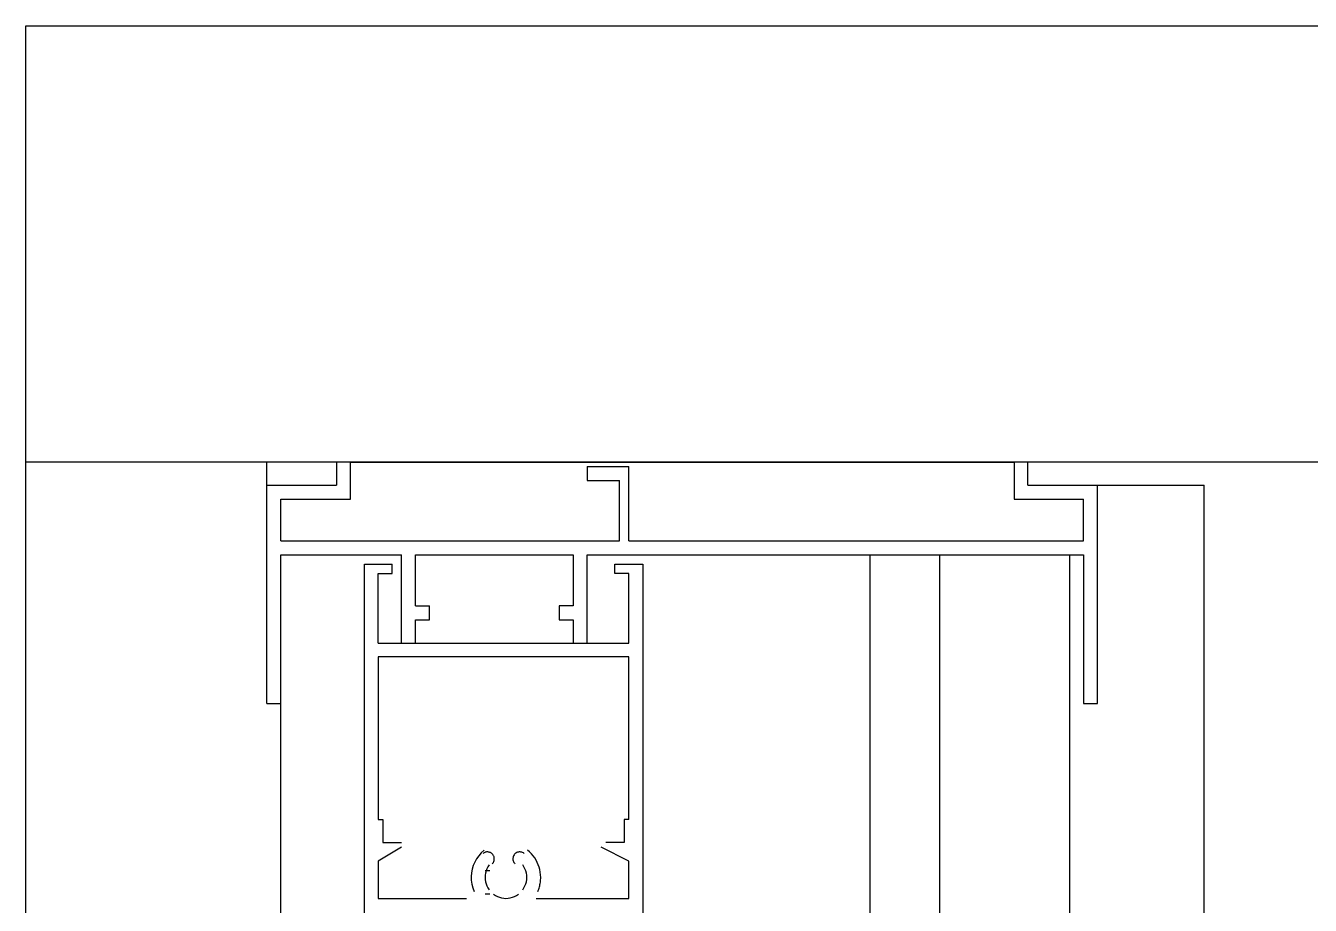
# Model space of a CAD drawing. Header units: millimetres. Extents: x 7649 to 34105, y 3983 to 25377.
# Drawn here: x 8281.8 to 8428.3, y 15760.1 to 15860.4 of the extents above; entities that cross this region are included whole.
import ezdxf

# ---------------------------------------------------------------- set-up
doc = ezdxf.new("R2010")
doc.units = ezdxf.units.MM

msp = doc.modelspace()

# ---------------------------------------------------------------- linework, layer by layer
at = {"layer": 'GEOMETRY', "color": 7}
for p, q in [((8281.81111, 13426.72222), (8281.81111, 15810.61806)), ((8309.32778, 15807.97222), (8309.32778, 15810.61806)), ((8318.85278, 15810.61806), (8317.26528, 15810.61806)), ((8317.26528, 15810.61806), (8317.26528, 15807.97222)), ((8318.85278, 15806.38472), (8318.85278, 15810.61806)), ((8318.85278, 15810.61806), (8394.52361, 15810.61806)), ((8345.84028, 15810.08889), (8345.84028, 15808.50139)), ((8345.84028, 15810.08889), (8350.60278, 15810.08889)), ((8350.60278, 15801.62222), (8350.60278, 15810.08889)), ((8396.11111, 15810.61806), (8394.52361, 15810.61806)), ((8394.52361, 15810.61806), (8394.52361, 15806.38472)), ((8396.11111, 15807.97222), (8396.11111, 15810.61806)), ((8309.32778, 15807.97222), (8317.26528, 15807.97222)), ((8309.32778, 15783.10139), (8309.32778, 15807.97222)), ((8345.84028, 15808.50139), (8349.54444, 15808.50139)), ((8349.54444, 15801.62222), (8349.54444, 15808.50139)), ((8396.11111, 15807.97222), (8404.04861, 15807.97222)), ((8404.04861, 15807.97222), (8416.21944, 15807.97222)), ((8404.04861, 15783.10139), (8404.04861, 15807.97222)), ((8416.21944, 13429.36806), (8416.21944, 15807.97222)), ((8310.91528, 15806.38472), (8318.85278, 15806.38472)), ((8310.91528, 15801.62222), (8310.91528, 15806.38472)), ((8394.52361, 15806.38472), (8402.46111, 15806.38472)), ((8402.46111, 15801.62222), (8402.46111, 15806.38472)), ((8310.91528, 15801.62222), (8349.54444, 15801.62222)), ((8350.60278, 15801.62222), (8402.46111, 15801.62222)), ((8310.91528, 15783.10139), (8310.91528, 15800.03472)), ((8310.91528, 15800.03472), (8324.67361, 15800.03472)), ((8310.91528, 13437.30556), (8310.91528, 15800.03472)), ((8324.67361, 15789.98056), (8324.67361, 15800.03472)), ((8326.26111, 15794.21389), (8326.26111, 15800.03472)), ((8326.26111, 15800.03472), (8344.25278, 15800.03472)), ((8344.25278, 15800.03472), (8344.25278, 15794.21389)), ((8345.84028, 15800.03472), (8402.46111, 15800.03472)), ((8345.84028, 15789.98056), (8345.84028, 15800.03472)), ((8378.11944, 14648.03889), (8378.11944, 15800.03472)), ((8386.05694, 14648.03889), (8386.05694, 15800.03472)), ((8400.87361, 13437.30556), (8400.87361, 15800.03472)), ((8402.46111, 15800.03472), (8402.46111, 15783.10139)), ((8320.44028, 15740.23889), (8320.44028, 15798.97639)), ((8320.44028, 15798.97639), (8323.61528, 15798.97639)), ((8322.02778, 15789.98056), (8322.02778, 15797.91806)), ((8322.02778, 15797.91806), (8323.61528, 15797.91806)), ((8323.61528, 15797.91806), (8323.61528, 15798.97639)), ((8349.01528, 15798.97639), (8352.19028, 15798.97639)), ((8349.01528, 15797.91806), (8349.01528, 15798.97639)), ((8350.60278, 15797.91806), (8349.01528, 15797.91806)), ((8350.60278, 15789.98056), (8350.60278, 15797.91806)), ((8352.19028, 15798.97639), (8352.19028, 15740.23889)), ((8326.26111, 15794.21389), (8327.84861, 15794.21389)), ((8327.84861, 15792.62639), (8327.84861, 15794.21389)), ((8344.25278, 15794.21389), (8342.66528, 15794.21389)), ((8342.66528, 15794.21389), (8342.66528, 15792.62639)), ((8326.26111, 15789.98056), (8326.26111, 15792.62639)), ((8326.26111, 15792.62639), (8327.84861, 15792.62639)), ((8342.66528, 15792.62639), (8344.25278, 15792.62639)), ((8344.25278, 15792.62639), (8344.25278, 15789.98056)), ((8322.02778, 15789.98056), (8350.60278, 15789.98056)), ((8324.67361, 15789.98056), (8326.26111, 15789.98056)), ((8344.25278, 15789.98056), (8345.84028, 15789.98056)), ((8350.60278, 15788.39306), (8322.02778, 15788.39306)), ((8322.02778, 15788.39306), (8322.02778, 15769.87222)), ((8350.60278, 15769.87222), (8350.60278, 15788.39306)), ((8309.32778, 15783.10139), (8310.91528, 15783.10139)), ((8402.46111, 15783.10139), (8404.04861, 15783.10139)), ((8322.02778, 15769.87222), (8322.55694, 15769.87222)), ((8322.55694, 15769.87222), (8322.55694, 15767.22639)), ((8350.60278, 15769.87222), (8350.07361, 15769.87222)), ((8350.07361, 15769.87222), (8350.07361, 15767.22639)), ((8322.55694, 15767.22639), (8324.67361, 15767.22639)), ((8350.07361, 15767.22639), (8347.95694, 15767.22639)), ((8324.67361, 15766.69722), (8322.02778, 15765.10972)), ((8333.48189, 15765.73882), (8333.22974, 15765.38612)), ((8333.77475, 15766.06541), (8333.48189, 15765.73882)), ((8334.10738, 15766.36212), (8333.77475, 15766.06541)), ((8334.03005, 15766.03947), (8333.9687, 15765.9952)), ((8334.09458, 15766.0773), (8334.03005, 15766.03947)), ((8334.16179, 15766.10863), (8334.09458, 15766.0773)), ((8334.2312, 15766.13341), (8334.16179, 15766.10863)), ((8334.30233, 15766.15159), (8334.2312, 15766.13341)), ((8334.3747, 15766.16311), (8334.30233, 15766.15159)), ((8334.44783, 15766.16791), (8334.3747, 15766.16311)), ((8334.52122, 15766.16595), (8334.44783, 15766.16791)), ((8334.5944, 15766.15716), (8334.52122, 15766.16595)), ((8334.66688, 15766.1415), (8334.5944, 15766.15716)), ((8334.73818, 15766.11891), (8334.66688, 15766.1415)), ((8334.80782, 15766.08934), (8334.73818, 15766.11891)), ((8334.87434, 15766.05329), (8334.80782, 15766.08934)), ((8334.93643, 15766.01159), (8334.87434, 15766.05329)), ((8334.99383, 15765.96465), (8334.93643, 15766.01159)), ((8335.04629, 15765.91288), (8334.99383, 15765.96465)), ((8335.09355, 15765.85669), (8335.04629, 15765.91288)), ((8335.13535, 15765.7965), (8335.09355, 15765.85669)), ((8335.17143, 15765.73271), (8335.13535, 15765.7965)), ((8335.20152, 15765.66575), (8335.17143, 15765.73271)), ((8335.22538, 15765.59601), (8335.20152, 15765.66575)), ((8335.24274, 15765.52392), (8335.22538, 15765.59601)), ((8335.25335, 15765.44988), (8335.24274, 15765.52392)), ((8335.25694, 15765.37431), (8335.25335, 15765.44988)), ((8337.37659, 15765.44333), (8337.37415, 15765.34496)), ((8337.39119, 15765.54095), (8337.37659, 15765.44333)), ((8337.41802, 15765.63659), (8337.39119, 15765.54095)), ((8337.45711, 15765.72905), (8337.41802, 15765.63659)), ((8337.50851, 15765.8171), (8337.45711, 15765.72905)), ((8337.57225, 15765.89956), (8337.50851, 15765.8171)), ((8337.64615, 15765.97306), (8337.57225, 15765.89956)), ((8337.72714, 15766.03499), (8337.64615, 15765.97306)), ((8337.81403, 15766.08526), (8337.72714, 15766.03499)), ((8337.90559, 15766.12376), (8337.81403, 15766.08526)), ((8338.00064, 15766.15038), (8337.90559, 15766.12376)), ((8338.09795, 15766.16502), (8338.00064, 15766.15038)), ((8338.19633, 15766.16756), (8338.09795, 15766.16502)), ((8338.29455, 15766.15791), (8338.19633, 15766.16756)), ((8338.39143, 15766.13595), (8338.29455, 15766.15791)), ((8338.48574, 15766.10158), (8338.39143, 15766.13595)), ((8338.57629, 15766.0547), (8338.48574, 15766.10158)), ((8338.66186, 15765.9952), (8338.57629, 15766.0547)), ((8339.28039, 15766.16594), (8339.05234, 15766.36212)), ((8339.49146, 15765.95464), (8339.28039, 15766.16594)), ((8339.685, 15765.72935), (8339.49146, 15765.95464)), ((8339.86047, 15765.49119), (8339.685, 15765.72935)), ((8340.01733, 15765.24129), (8339.86047, 15765.49119)), ((8350.60278, 15765.10972), (8347.42778, 15766.69722)), ((8322.02778, 15765.10972), (8322.02778, 15760.87639)), ((8332.72688, 15764.20923), (8332.6469, 15763.78993)), ((8332.8513, 15764.61754), (8332.72688, 15764.20923)), ((8333.01923, 15765.0111), (8332.8513, 15764.61754)), ((8333.22974, 15765.38612), (8333.01923, 15765.0111)), ((8334.19861, 15764.05139), (8334.72778, 15764.05139)), ((8334.3159, 15763.99634), (8334.25074, 15763.7537)), ((8334.40712, 15764.23252), (8334.3159, 15763.99634)), ((8334.52441, 15764.46008), (8334.40712, 15764.23252)), ((8334.66776, 15764.67688), (8334.52441, 15764.46008)), ((8335.01786, 15764.80652), (8335.05468, 15764.84498)), ((8335.05468, 15764.84498), (8335.08865, 15764.88559)), ((8335.08865, 15764.88559), (8335.11972, 15764.92818)), ((8335.11972, 15764.92818), (8335.14779, 15764.9726)), ((8335.14779, 15764.9726), (8335.17282, 15765.01868)), ((8335.17282, 15765.01868), (8335.19473, 15765.06627)), ((8335.19473, 15765.06627), (8335.21346, 15765.11519)), ((8335.21346, 15765.11519), (8335.22893, 15765.1653)), ((8335.22893, 15765.1653), (8335.24109, 15765.21642)), ((8335.24109, 15765.21642), (8335.24985, 15765.2684)), ((8335.24985, 15765.2684), (8335.25516, 15765.32109)), ((8335.25516, 15765.32109), (8335.25694, 15765.37431)), ((8337.37415, 15765.34496), (8337.38385, 15765.24703)), ((8337.38385, 15765.24703), (8337.40563, 15765.15076)), ((8337.40563, 15765.15076), (8337.43945, 15765.05736)), ((8337.43945, 15765.05736), (8337.48527, 15764.96805)), ((8337.48527, 15764.96805), (8337.54303, 15764.88403)), ((8337.54303, 15764.88403), (8337.6127, 15764.80652)), ((8338.63531, 15764.46008), (8338.49196, 15764.67688)), ((8338.7526, 15764.23252), (8338.63531, 15764.46008)), ((8338.84382, 15763.99634), (8338.7526, 15764.23252)), ((8338.90898, 15763.7537), (8338.84382, 15763.99634)), ((8340.15503, 15764.98076), (8340.01733, 15765.24129)), ((8340.27303, 15764.71075), (8340.15503, 15764.98076)), ((8340.37079, 15764.43237), (8340.27303, 15764.71075)), ((8340.44778, 15764.14674), (8340.37079, 15764.43237)), ((8340.50343, 15763.85499), (8340.44778, 15764.14674)), ((8350.60278, 15760.87639), (8350.60278, 15765.10972)), ((8332.6469, 15763.78993), (8332.61231, 15763.36344)), ((8332.61231, 15763.36344), (8332.62402, 15762.93354)), ((8332.62402, 15762.93354), (8332.68298, 15762.50401)), ((8332.68298, 15762.50401), (8332.79012, 15762.07863)), ((8334.21164, 15763.50674), (8334.19861, 15763.25764)), ((8334.19861, 15763.25764), (8334.21164, 15763.00853)), ((8334.25074, 15763.7537), (8334.21164, 15763.50674)), ((8334.21164, 15763.00853), (8334.25074, 15762.76158)), ((8334.25074, 15762.76158), (8334.3159, 15762.51894)), ((8334.3159, 15762.51894), (8334.40712, 15762.28276)), ((8338.7526, 15762.28276), (8338.84382, 15762.51894)), ((8338.84382, 15762.51894), (8338.90898, 15762.76158)), ((8338.94808, 15763.50674), (8338.90898, 15763.7537)), ((8338.90898, 15762.76158), (8338.94808, 15763.00853)), ((8338.96111, 15763.25764), (8338.94808, 15763.50674)), ((8338.94808, 15763.00853), (8338.96111, 15763.25764)), ((8340.46389, 15762.44199), (8340.48967, 15762.57621)), ((8340.48967, 15762.57621), (8340.51082, 15762.71128)), ((8340.53723, 15763.55825), (8340.50343, 15763.85499)), ((8340.51082, 15762.71128), (8340.52732, 15762.84708)), ((8340.52732, 15762.84708), (8340.53913, 15762.98348)), ((8340.54861, 15763.25764), (8340.53723, 15763.55825)), ((8340.53913, 15762.98348), (8340.54624, 15763.12038)), ((8340.54624, 15763.12038), (8340.54861, 15763.25764)), ((8332.79012, 15762.07863), (8332.94637, 15761.66117)), ((8334.19861, 15761.40556), (8334.72778, 15761.40556)), ((8334.40712, 15762.28276), (8334.52441, 15762.05519)), ((8334.52441, 15762.05519), (8334.66776, 15761.8384)), ((8335.16062, 15761.34554), (8335.37742, 15761.20219)), ((8335.37742, 15761.20219), (8335.60498, 15761.0849)), ((8335.60498, 15761.0849), (8335.84116, 15760.99368)), ((8337.31856, 15760.99368), (8337.55474, 15761.0849)), ((8337.55474, 15761.0849), (8337.78231, 15761.20219)), ((8337.78231, 15761.20219), (8337.9991, 15761.34554)), ((8338.49196, 15761.8384), (8338.63531, 15762.05519)), ((8338.63531, 15762.05519), (8338.7526, 15762.28276)), ((8340.21335, 15761.66117), (8340.26639, 15761.7878)), ((8340.26639, 15761.7878), (8340.31496, 15761.91598)), ((8340.31496, 15761.91598), (8340.35901, 15762.04562)), ((8340.35901, 15762.04562), (8340.39854, 15762.17658)), ((8340.39854, 15762.17658), (8340.43351, 15762.30874)), ((8340.43351, 15762.30874), (8340.46389, 15762.44199)), ((8322.02778, 15760.87639), (8332.08194, 15760.87639)), ((8335.84116, 15760.99368), (8336.0838, 15760.92852)), ((8336.0838, 15760.92852), (8336.33076, 15760.88942)), ((8336.33076, 15760.88942), (8336.57986, 15760.87639)), ((8336.57986, 15760.87639), (8336.82897, 15760.88942)), ((8336.82897, 15760.88942), (8337.07592, 15760.92852)), ((8337.07592, 15760.92852), (8337.31856, 15760.99368)), ((8340.01944, 15760.87639), (8350.60278, 15760.87639))]:
    msp.add_line(p, q, dxfattribs=at)
at = {"layer": 'RECTANGLES', "color": 7}
for p, q in [((8281.81111, 15860.35972), (8431.56528, 15860.35972)), ((8281.81111, 15810.61806), (8281.81111, 15860.35972)), ((8431.56528, 15810.61806), (8281.81111, 15810.61806))]:
    msp.add_line(p, q, dxfattribs=at)

doc.saveas('drawing.dxf')
